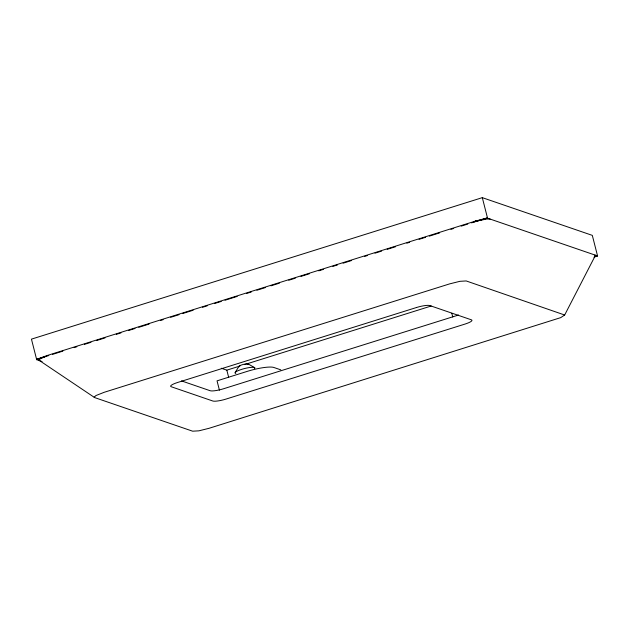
<?xml version="1.0" encoding="UTF-8"?>
<svg xmlns="http://www.w3.org/2000/svg" width="629" height="629" viewBox="0 0 629 629"><rect width="100%" height="100%" fill="white"/><g stroke="black" fill="none" stroke-linecap="round" stroke-linejoin="round"><path stroke-width="0.94" d="M593.98 257.222L597.55 255.917L592.314 235.372L482.309 197.648L31.45 339.141L36.686 359.686L45.602 356.407L40.665 358.546L38.849 360.134L94.625 397.575L192.631 431.187L198.89 430.834L209.103 428.286L560.706 317.637L564.669 315.011L595.388 255.46L594.932 255.02M235.207 372.415L239.012 366.259M594.924 256.16L595.388 255.46M594.727 256.616L597.471 255.61L594.657 256.49M48.795 355.55L36.608 359.379L46.664 355.668L475.721 221.007L487.467 217.878L471.53 222.878M52.545 354.379L62.853 351.139M74.104 347.609L76.911 346.728M84.412 344.377L90.969 342.318M96.599 340.548L105.035 337.899M116.279 334.369L120.965 332.898M128.465 330.547L135.031 328.487M138.773 327.308L149.089 324.077M160.332 320.546L163.147 319.666M170.648 317.307L179.084 314.665M182.835 313.486L193.142 310.246M202.514 307.306L207.2 305.836M214.701 303.485L221.259 301.425M225.009 300.245L237.196 296.424M246.568 293.484L251.254 292.013M256.884 290.244L265.32 287.595M270.942 285.833L279.378 283.184M288.75 280.243L295.316 278.183M300.937 276.422L309.374 273.772M318.746 270.832L323.432 269.361M332.804 266.421L337.49 264.943M343.119 263.181L351.556 260.532M364.678 256.412L367.485 255.531M374.986 253.18L381.544 251.12M387.173 249.351L395.61 246.71M406.853 243.179L409.668 242.291M419.04 239.35L425.605 237.29M429.348 236.119L439.663 232.879M450.907 229.349L453.721 228.469M461.222 226.118L467.779 224.058M221.29 368.248L226.825 370.151L239.948 366.031M244.634 364.561L431.203 306.008M458.541 315.019L223.476 388.785A10.795 2.044 -14.3 0 1 210.188 390.735L181.506 380.899M597.55 255.917L487.546 218.184L477.175 220.96L486.689 219.034L490.156 219.081M280.793 369.852L273.851 367.47A21.59 4.081 -14.3 0 0 247.26 371.369L217.044 380.852L219.419 390.184M36.686 359.686L42.08 361.533M248.093 363.908L254.737 367.69M247.299 363.814L248.258 364.356M564.669 315.011L466.215 280.951L459.956 281.312L449.743 283.852L104.178 392.299L95.985 395.539L94.169 397.127L94.625 397.575M482.309 197.648L487.546 218.184M451.803 313.273L452.754 317.008M226.825 370.151L228.673 377.4M239.177 366.707A4.859 0.92 -14.3 0 1 243.73 364.333A4.859 0.92 -14.3 0 1 248.03 364.568M235.804 373.469A10.253 1.942 -14.3 0 1 244.335 368.594A10.253 1.942 -14.3 0 1 254.493 368.657M475.721 221.007L473.684 221.982L475.721 221.007M416.5 307.51L177.692 382.456A10.795 2.044 -14.3 0 0 171.167 386.725L212.799 401.003A10.795 2.044 -14.3 0 0 226.094 399.061L464.902 324.108A10.795 2.044 -14.3 0 0 471.428 319.839L429.796 305.56A10.795 2.044 -14.3 0 0 416.5 307.51"/></g></svg>
